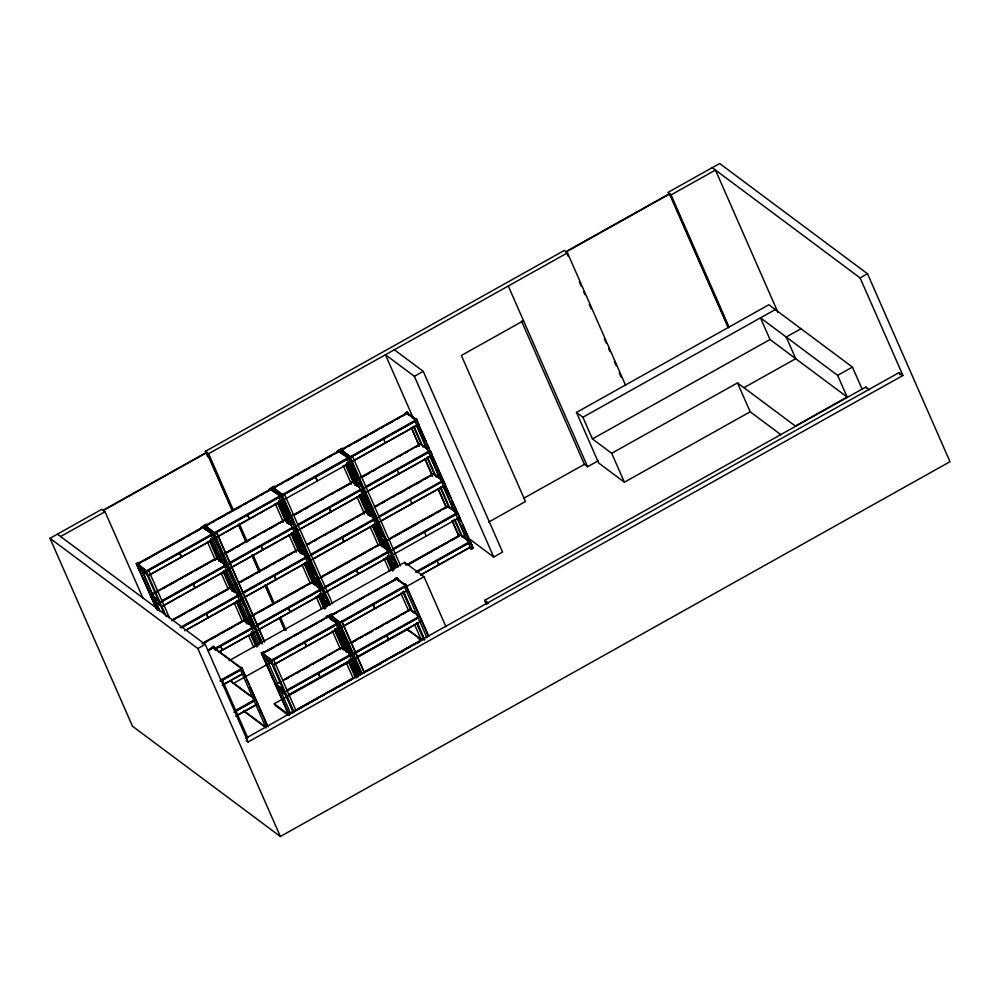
<?xml version="1.0" encoding="UTF-8"?>
<svg xmlns="http://www.w3.org/2000/svg" width="1000" height="1000" viewBox="0 0 1000 1000"><rect width="100%" height="100%" fill="white"/><g stroke="black" fill="none" stroke-linecap="round" stroke-linejoin="round"><path stroke-width="1.5" d="M206.175 529.7L204.3 525.325M272.2 487.388L274.375 486.238L272.3 487.4L274.175 491.688M280.725 495.425L329.062 605.425M340.2 449.387L342.362 448.237L340.288 449.4L342.175 453.688M348.825 457.337L397.062 567.413M416.8 419.363L414.663 420.487L471.2 549.2L473.35 547.913L471.2 549.2M288.45 714.388L261.475 652.825M337.9 622.925L337 622.163L338.888 626.45M406.388 584.963L339.588 622.513L338.65 621.85L361.238 673.312M280.788 495.387L214.112 532.837L213.062 532.25L262.013 643.763M242.413 668.225L241.462 667.5L268.1 726.787M328.562 616.575L261.975 653.838L271.613 661.025L338.212 623.763L328.075 616.388L262.4 653.15L271.675 660.062L337.9 622.837L360.5 674.3M329.875 614.925L331.887 613.8M729.163 327.238L671.062 194.887L667.85 192.5L719.65 163.512L867.5 273.762L950 461.712L280.35 836.488L132.5 726.237L50 538.288L101.8 509.3L105.013 511.7L143.112 598.5M207.887 457.013L205.387 451.325L564.263 250.475L567.475 252.875L625.562 385.213M103.088 510.262L206.675 452.275L232.288 510.625M103.4 510.5L207 452.525L232.6 510.863M565.862 251.675L669.463 193.7L728.175 327.463M60.613 536.538L105.013 511.7M205.387 451.325L208.6 453.713L567.475 252.875M671.062 194.887L715.462 170.05L777.925 312.35M413.562 418.775L385.45 354.738L414.375 376.312L423.25 371.35L502.587 552.062L493.713 557.038L468.4 538.162M523.513 320.7L461.35 355.487L525.45 501.512L488.65 522.1M206.925 530.45L204.175 525.513L206.3 524.2M268.975 489.25L271.038 488.088L273.35 491.538M155.887 607.85L136.425 563.525L138.5 562.375M201.1 527.362L203.175 526.2L205.338 529.738M341.2 453.6L339.05 450.075C334.725 453.375 338.787 448.363 340.087 450.662L341.35 453.512M409.188 415.6L407.212 412.013L404.963 413.237M146.375 570.962L137.363 563.763L203.038 527.013L212.575 534.5L203.038 527.013M213.6 532.275L205.225 525.65L270.9 488.888L280.175 495.812M332.575 603.8L284.25 493.713L282.162 494.875L273.225 487.638L338.913 450.875L348.188 457.8M349.588 456.275L341.225 449.637L406.9 412.887L416.175 419.8L350.062 456.9L349.062 456.238L350.238 456.838M205.987 529.038L204.8 526.337L271.4 489.075L279.825 495.363M272.087 488.675L273.2 491.613M147.15 574.8L138.713 568.513L136.938 564.462L202.175 527.95M204.075 526.875L205.475 529.65M273.988 491.025L272.8 488.325L339.4 451.062M408.088 412.663L407 412.025L408.288 414.938M137.613 564.35L141.637 562.1M144.312 560.6L157.725 553.088M160.4 551.587L184.525 538.088M187.213 536.587L189.887 535.087M192.575 533.587L200.613 529.087M205.475 526.225L209.5 523.975M212.175 522.475L214.862 520.975M217.537 519.475L225.588 514.975M228.263 513.475L230.95 511.975M233.625 510.475L241.675 505.975M244.35 504.475L247.025 502.975M249.713 501.475L257.75 496.975M260.438 495.475L263.113 493.975M265.8 492.475L271.163 489.475L279.275 495.525M273.488 488.212L277.5 485.962M280.188 484.462L282.863 482.962M285.55 481.463L293.587 476.962M296.275 475.462L298.95 473.963M301.625 472.463L309.675 467.962M312.35 466.463L315.038 464.963M317.712 463.462L325.763 458.963M328.438 457.463L331.125 455.962M333.8 454.462L339.162 451.45L347.275 457.512M341.475 450.213L345.5 447.962M348.175 446.463L350.863 444.963M353.537 443.462L361.575 438.963M364.263 437.463L366.938 435.962M369.625 434.462L377.663 429.963M380.35 428.462L383.025 426.962M385.712 425.462L393.75 420.962M396.425 419.462L399.113 417.962M401.788 416.463L407.15 413.462L415.262 419.513M164.65 614.688L145.2 570.363L146.287 571.013L212.938 533.488L212.113 532.7L261.2 643.538M281.087 497.525L279.975 494.588L290.025 517.463M349.087 459.513L347.837 456.65L348.875 457.238M417.088 421.512L415.825 418.65L416.863 419.237M329.387 604.325L281.212 494.15L329.538 604.237M259.188 644.75L210.8 534.612L212.875 533.45M273.225 487.638L282.5 494.55L348.738 457.325L347.837 456.65M264.575 641.812L216.25 531.725L214.062 532.913M279.088 497.137L214.75 533.15L205.225 525.65M347.1 459.125L282.762 495.125L282.5 494.55M148.238 570.513L211.225 535.25M281.038 496.262L214.438 533.538L204.8 526.337M349.038 458.25L282.45 495.525L272.8 488.325M415.087 421.125L350.75 457.137L341.225 449.637M217.875 536.438L280.875 501.188M150.013 574.562L213 539.3M216.213 537.587L282.812 500.312M284.225 499.562L350.812 462.3M353.862 460.438L416.863 425.175M148.35 575.7L214.95 538.425M352.212 461.575L418.812 424.3L417.038 420.25L350.438 457.525L340.8 450.337L407.388 413.062L415.825 419.35M158.15 600.45L150.938 594.688L216.612 557.925L224.725 563.975M222.525 559.738L218.8 556.562L284.475 519.812L291.438 525M290.538 521.725L286.8 518.55L352.475 481.8L359.438 486.987M358.525 483.725L354.787 480.562L420.475 443.8L427.425 448.988M228.525 569.35L161.925 606.613L152.287 599.425L150.512 595.375L217.1 558.112L223.125 562.6M220.15 561.312L218.375 557.263L221.088 555.737M225.162 553.462L284.962 519.987L290.988 524.487M288.15 523.3L286.375 519.25L289.1 517.725M293.175 515.438L352.975 481.975M357.088 479.725L354.363 481.25L357.987 483.95M361.163 477.45L420.962 443.975L426.987 448.475M151.188 595.262L155.213 593.013M163.25 588.513L165.938 587.013M168.612 585.513L176.65 581.013M179.338 579.513L182.013 578.013M184.7 576.512L192.738 572.013M195.425 570.513L208.825 563.013M211.5 561.5L216.863 558.5L222.662 562.825M225.75 553.4L233.8 548.9M236.475 547.4L239.163 545.887M247.2 541.388L249.875 539.888M252.562 538.387L255.238 536.888M263.288 532.388L265.963 530.887M268.65 529.388L276.688 524.888M279.363 523.387L282.05 521.888M293.762 515.375L301.8 510.875M304.475 509.375L307.162 507.875M320.562 500.375L323.25 498.875M331.287 494.375L333.963 492.875M336.65 491.375L351.388 483.125M361.75 477.388L369.787 472.887M372.475 471.388L375.15 469.888M388.55 462.375L391.238 460.875M399.275 456.375L401.962 454.875M404.637 453.375L407.325 451.875M415.363 447.375L418.038 445.875M161.55 600.85L224.55 565.6M229.412 562.737L292.413 527.475M297.413 524.725L360.412 489.462M365.412 486.725L428.4 451.463M161.8 601.425L226.137 565.425M229.662 563.312L294 527.3M297.675 525.3L362.013 489.288M365.662 487.3L430 451.3M160.15 602.562L226.75 565.3M294.613 527.175L228.012 564.45L225.6 562.65M362.612 489.162L296.012 526.438L293.612 524.637M163.575 605.475L227.913 569.475M231.45 567.362L294.438 532.1M299.45 529.35L362.45 494.087M367.438 491.35L430.438 456.087M296.388 531.225L229.788 568.5L226.175 565.8M364.387 493.212L297.8 530.487L294.175 527.788M234.45 588.675L231.875 586.362L235.9 584.113M238.575 582.612L297.55 549.612L305.675 555.662M172.062 619.975L229.688 587.725L237.812 593.775M302.45 550.662L299.887 548.35L303.9 546.1M306.588 544.6L365.562 511.587L373.675 517.65M370.45 512.663L367.875 510.35L371.9 508.1M374.575 506.6L433.55 473.6L441.662 479.65M233.225 591.112L231.45 587.062L236.887 584.012M239.6 582.5L298.05 549.788L304.075 554.288M301.238 553.088L299.45 549.05L304.887 546M307.613 544.475L366.05 511.775L372.075 516.263M171.737 620.612L230.188 587.9M240.175 582.438L242.85 580.938M245.538 579.438L253.575 574.938M256.262 573.438L258.938 571.938M261.625 570.438L269.662 565.938M272.337 564.438L275.025 562.938M277.7 561.438L285.75 556.938M288.425 555.438L291.112 553.938M293.788 552.438L296.462 550.938M372.887 508L367.45 511.05L371.062 513.75M375.6 506.488L434.038 473.775L440.062 478.275M172.312 620.562L174.988 619.062M177.675 617.562L185.712 613.062M188.4 611.562L212.525 598.05M215.2 596.55L217.887 595.05M220.562 593.55L228.6 589.05M308.175 544.425L310.863 542.925M313.538 541.425L316.225 539.925M324.263 535.425L326.938 533.925M329.625 532.425L337.663 527.925M340.35 526.425L343.025 524.925M345.712 523.425L353.75 518.925M356.425 517.425L359.113 515.925M361.788 514.425L364.475 512.925M376.175 506.438L378.85 504.925M381.525 503.425L384.212 501.925M392.25 497.425L394.938 495.925M397.612 494.425L405.662 489.925M408.338 488.425L411.012 486.925M413.7 485.425L421.737 480.925M424.425 479.425L427.1 477.925M429.787 476.425L432.463 474.925M242.488 592.537L305.487 557.275M310.5 554.513L373.5 519.263M378.488 516.525L441.488 481.262M179.988 627.65L238.962 594.637M242.75 593.112L305.75 557.85M310.75 555.1L373.75 519.837M181.588 627.475L237.875 595.975M307.688 556.975L241.088 594.25L238.688 592.45M375.688 518.962L309.1 556.237L305.487 553.538M181.388 627.8L239.825 595.1M244.525 597.163L308.863 561.15M312.525 559.15L376.863 523.138M184.7 630.775L241 599.263M309.462 561.025L242.875 598.3L239.25 595.6M377.475 523.013L310.875 560.288L307.262 557.587M380.525 521.15L444.862 485.138M185.875 630.325L241.6 599.138M780.962 434.762L750.188 411.812L624.4 482.212L598.688 463.038L576.475 412.438L768.863 304.762L852.425 367.088L862.3 389.575M576.475 412.438L582.9 417.238L775.288 309.562M249.825 621.925L246.088 618.75L250.113 616.5M252.8 615L311.775 581.987L319.887 588.038M317.825 583.9L314.1 580.737L318.113 578.488M320.8 576.987L379.775 543.975L387.887 550.025M202.35 643.363L243.912 620.112L252.025 626.163M385.825 545.913L382.088 542.737L386.112 540.487M388.787 538.987L447.762 505.975L455.887 512.038M249.737 617.163L305.462 585.975M308.188 584.45L312.262 582.175L318.288 586.663M317.75 579.15L373.475 547.962M376.188 546.438L380.262 544.15M202.262 643.863L244.4 620.288L250.425 624.775M246.35 619.325L250.362 617.075M253.05 615.575L255.725 614.075M258.412 612.575L282.538 599.075M285.212 597.575L287.9 596.075M290.575 594.575L298.625 590.075M301.3 588.575L303.988 587.075M306.663 585.575L312.025 582.562L317.825 586.888M385.737 541.15L441.463 509.963M444.175 508.438L448.263 506.163L454.288 510.65M205.287 642.438L207.975 640.938M210.65 639.438L218.688 634.938M221.375 633.438L224.05 631.938M226.737 630.438L234.775 625.938M237.463 624.438L240.138 622.938M314.35 581.312L318.375 579.062M321.05 577.562L323.738 576.062M326.413 574.562L350.538 561.062M353.225 559.562L355.9 558.062M358.587 556.562L366.625 552.05M369.3 550.55L371.987 549.05M374.663 547.55L380.025 544.55L385.825 548.875M382.337 543.312L386.362 541.062M389.05 539.562L391.725 538.062M394.4 536.562L418.537 523.062M421.213 521.562L423.888 520.062M426.575 518.562L434.613 514.062M437.3 512.562L439.975 511.062M442.663 509.562L448.025 506.562L453.812 510.875M50 538.288L197.85 648.538L205.25 644.4L248.088 741.988L902.938 375.487L860.1 277.9L712.25 167.65M860.1 277.9L867.5 273.762M211.262 647.537L213.325 646.375L215.487 649.912M207.9 650.125L213.238 647.138L242.6 668.938L220.413 681.363M208.45 650.288L213.675 647.362M214.225 647.05L215.637 649.825M208.15 650.7L213.5 647.712L239.537 667.138M256.712 624.913L319.7 589.663M324.712 586.9L387.713 551.638M392.7 548.9L455.7 513.65M214.312 648.775L251.838 627.775M256.962 625.487L319.962 590.237M324.963 587.475L387.962 552.225M392.962 549.487L455.95 514.225M214.562 649.362L252.1 628.35M255.312 626.638L321.9 589.362M323.312 588.612L389.913 551.35M391.3 550.625L457.9 513.35L459.675 517.4L393.088 554.663L389.462 551.975M214.625 649.538L254.037 627.475M592.425 438.925L770.013 339.525L847.15 397.05L795.35 426.037L737.5 382.9L611.7 453.3L592.425 438.925L582.9 417.238M258.738 629.538L323.075 593.538M326.75 591.525L391.075 555.525M219.025 651.9L253.875 632.4M323.675 593.413L257.087 630.675L253.475 627.987M391.688 555.4L325.087 592.663L321.475 589.975M219.125 652.062L255.812 631.525M801 328.738L786.2 337.013L795.725 358.7L743.925 387.688M229.188 660.6L404.725 562.35L424.012 576.737L445.975 626.775M523.587 498.35L584.4 464.325L587.612 466.725L598.375 460.7M406.788 564.763L460.4 534.763L467.362 539.95M407.887 564.6L460.887 534.938L466.912 539.438M408.375 564.6L432.5 551.087M435.188 549.587L437.863 548.088M440.55 546.587L448.587 542.087M451.275 540.588L459.312 536.087M462.062 536.987L464.775 535.462L457.287 518.387M289.2 715.138L261.35 653.012L263.475 651.7M262.213 653.662L289.35 715.062M328.312 615.5L326.075 616.7L328.212 615.588L330.513 619.025M341.825 621.325L364.363 672.738L341.825 621.325L339.738 622.487L330.812 615.237L396.488 578.488L405.763 585.4M266.675 651.475L274.713 646.975M277.4 645.475L280.075 643.975M282.762 642.475L290.8 637.975M293.475 636.475L301.525 631.975M304.2 630.475L306.887 628.975M309.562 627.475L317.613 622.975M320.288 621.475L322.962 619.963M325.65 618.462L328.325 616.962L341.8 627.175L408.4 589.9M330.375 615.938L396.975 578.663L406.613 585.85L340.025 623.125L330.375 615.938L332.163 619.987M397.675 578.263L396.488 577.663L398.925 581.125M331.062 615.825L337.762 612.075M340.438 610.575L353.85 603.062M356.525 601.562L364.575 597.062M367.25 595.562L369.925 594.062M372.612 592.562L380.65 588.062M383.338 586.562L396.737 579.062L403.7 584.25M220.075 680.487L241.762 668.413M242.362 668.175L240.3 669.338L266.087 728M222 680.2L240.688 669.737M416.062 571.688L468.338 542.425M416.312 572.263L469.925 542.25M416.175 572.55L470.538 542.125L472.312 546.175L420.662 575.087M223.775 684.25L242.463 673.787M222.188 685.413L244.387 672.987M420.775 574.812L470.363 547.05M293.463 712.65L270.238 659.75L271.137 660.413M406.45 584.85L405.412 584.263L428.913 636.4M426.9 637.6L404.237 586.087L406.312 584.925M262.4 653.15L271.925 660.638L336.262 624.637M404.675 586.725L340.337 622.737L330.812 615.237M233.5 683.363L270.238 662.8M406.325 586.638L424.012 576.737M275.05 663.938L338.038 628.688M339.988 627.812L273.387 665.075L263.75 657.887L261.975 653.838M343.45 626.038L406.45 590.775M284.337 690.7L276.225 684.638L279.988 681.812M282.675 680.312L341.65 647.312L349.762 653.363M353.562 658.725L286.962 696L277.325 688.812L275.55 684.762L280.975 681.712M283.7 680.2L342.137 647.487M346.95 648.462L344.375 646.162L410.05 609.4L417.013 614.587M285.613 679.388L288.288 677.887M296.325 673.388L299.012 671.888M301.688 670.387L309.738 665.888M312.413 664.388L315.1 662.887M317.775 661.388L325.812 656.888M328.5 655.387L331.175 653.888M339.225 649.388L341.9 647.887L347.7 652.212M352.113 642.288L372.488 630.875M375.213 629.362L410.55 609.587L415.363 613.175M352.675 642.237L356.7 639.987M359.375 638.488L362.062 636.987M364.738 635.487L372.775 630.988M375.462 629.487L383.5 624.987M386.188 623.488L388.862 621.987M391.55 620.487L399.588 615.988M402.262 614.487L404.95 612.987M407.625 611.487L410.312 609.987L414.95 613.438M235.325 710.537L254 700.075M235.575 711.112L254.262 700.662M233.975 712.275L256.175 699.85M770.013 339.525L760.487 317.838L837.625 375.363L852.425 367.088M237.35 715.163L256.038 704.7M235.75 716.325L257.95 703.9M286.588 690.238L350.925 654.225M355 652.325L417.987 617.075M286.837 690.812L349.837 655.55M285.188 691.95L351.788 654.675M355.25 652.9L418.25 617.65M420.188 616.775L353.6 654.05L349.975 651.35M288.612 694.862L351.613 659.6M357.025 656.95L420.025 621.7M421.962 620.825L355.375 658.088L351.75 655.4M486.587 604.587L484.712 600.325L865.788 387.05L869.463 389.787M245.588 738.35L899.075 372.612L902.938 375.487M350.25 661.35L274.288 703.7L288.625 714.55L353.862 678.05M361.475 673.713L357.713 676.538M364.162 672.212L423.137 639.2L423.387 639.775M291.988 712.938L289.3 714.438L289.05 713.863L354.725 677.1L354.988 677.688M302.712 706.938L296.012 710.688L273.425 659.225L271.238 660.413M305.387 705.438L308.075 703.938M310.75 702.438L318.788 697.938M321.475 696.438L324.15 694.938M332.2 690.438L334.875 688.938M337.562 687.438L345.6 682.938M348.275 681.438L350.962 679.938M363.825 672.85L370.625 669.05M373.338 667.525L381.5 662.962M384.212 661.438L386.938 659.912M389.65 658.4L404.6 650.025M407.325 648.512L410.037 646.988M412.75 645.462L415.475 643.95M418.188 642.425L420.913 640.9M368.438 670.537L371.112 669.038M373.8 667.537L381.838 663.037M400.6 652.537L403.288 651.025M416.688 643.525L419.375 642.025M352.962 659.837L407.688 629.325L422.025 640.175L407.212 629.575M288.625 714.55L318.463 697.913M321.175 696.4L323.888 694.887M326.6 693.375L361.875 673.713M364.588 672.2L379.513 663.888M382.225 662.362L418.85 641.95M203.05 526.188L204.225 526.788M213.2 646.375L214.375 646.963M271.363 660.375L293.875 711.812M350.112 456.887L398.438 566.912M339.65 622.513L362.287 673.9M213.938 532.9L213.062 532.25M328.363 615.513L329.263 616.175M394.325 349.775L423.25 371.35M415.825 418.65L473.212 548L472.312 547.325M426.525 448.7L420.475 443.8M434.963 475.037L439.6 478.5M466.45 539.663L460.4 534.763M352.238 455.712L400.562 565.8M472.463 547.25L473.325 547.888M340.175 449.5L343.075 454.363M348.6 458.875L351.012 460.675M346.725 458.525L395.05 568.612M354.787 480.562L362.912 486.613M361.6 486.637L364.012 488.438L430.6 451.175L432.375 455.213L365.788 492.488L362.175 489.787M358.525 486.7L352.475 481.8M367.875 510.35L370.188 512.087M373.675 514.675L375.988 516.413M373.925 515.25L376.238 516.987M373.475 515.538L377.088 518.237L443.688 480.962L445.462 485.012L378.862 522.288L375.25 519.587M484.712 600.325L488.387 603.062M366.975 513.038L371.613 516.5M485.35 601.763L487.8 603.6M382.088 542.737L385.562 545.325M387.887 547.062L390.2 548.787M388.137 547.638L390.462 549.362M381.662 543.425L386.488 547.025M272.3 487.4L275.075 492.362M272.175 487.5L274.938 492.438M281.062 494.237L282.162 494.875L330.438 604.913M394.55 578.837L396.625 577.675L397.875 580.538M279.837 494.663L280.863 495.25M280.613 496.875L283.012 498.663M278.725 496.538L327.05 606.625M286.8 518.55L294.913 524.6M286.375 519.25L289.988 521.938M290.525 524.712L284.475 519.812M299.887 548.35L302.2 550.075M305.675 552.675L308 554.4M305.938 553.25L308.25 554.987M299.45 549.05L303.075 551.737M298.962 551.05L303.6 554.513M314.1 580.737L317.575 583.325M319.9 585.062L322.212 586.788M320.15 585.638L322.463 587.362M318.488 585.025L313.675 581.425L314.85 584.125M329.75 615.112L332.512 620.05M337 622.163L337.9 622.837M338.638 624.188L340.95 625.925M204.288 525.413L207.075 530.375M335.9 624.038L358.488 675.512M204.737 528.088L213.175 534.375L146.575 571.65L136.938 564.462M344.375 646.162L352.5 652.212M350.425 651.062L352.75 652.788M347.562 649.55L343.95 646.85L345.138 649.55M218.8 556.562L226.912 562.625M218.375 557.263L221.988 559.963M231.875 586.362L234.2 588.1M237.675 590.688L240 592.413M237.925 591.263L240.25 593M231.45 587.062L235.062 589.75M235.738 592.625L229.688 587.725M246.088 618.75L249.575 621.337M252.138 623.65L254.462 625.375M250.487 623.038L245.662 619.438L246.85 622.137M248.8 624.15L243.912 620.112M261.462 652.913L262.362 653.575M148.387 569.85L169.725 618.45M264.425 657.775L271.388 662.962M137.363 563.763L146.888 571.263M136.425 563.525L157.413 609.95M136.312 563.638L157.262 610.037M139.388 568.387L144.025 571.85M275.975 684.062L284.088 690.113M275.55 684.762L283.988 691.05M279.163 689.562L284.962 693.875M150.938 594.688L159.05 600.737M150.512 595.375L158.95 601.675M152.963 599.312L155.287 601.038M157.6 602.775L159.925 604.5M57.4 534.15L205.25 644.4M230.538 680.837L254.1 698.413M230.787 681.413L250.637 696.213M222.013 679.325L247.812 737.987M243.612 710.625L265.938 727.275M245.113 712.138L264.95 726.938M246.15 740.55L248.088 741.988M417.875 638L420.275 639.812M288.062 715.1L274.925 705.15L274.288 703.7M899.075 372.612L900.025 374.787M865.788 387.05L866.425 388.5M837.625 375.363L847.15 397.05M728.5 327.7L669.788 193.938L566.188 251.912L568.062 256.175M737.5 382.9L750.188 411.812M579.312 281.8L581.188 286.062M583.675 291.75L584.925 294.6M589.3 304.562L591.175 308.825M604.288 338.713L606.163 342.987M608.663 348.675L609.913 351.525M614.288 361.488L616.163 365.75M619.288 372.863L621.163 377.137M611.7 453.3L624.4 482.212M508.275 286L587.612 466.725M521.538 321.138L584.4 464.325M414.375 376.312L493.713 557.038M415.975 418.575L426.012 441.45M427.275 444.3L429.15 448.6M430.412 451.45L451.125 498.638M452.375 501.488L458.025 514.362M459.275 517.225L461.163 521.512L459.762 518.737M471.838 545.812L462.425 524.375L464.15 528.737M418.338 424.375L422.1 432.95M423.363 435.812L425.875 441.525M430.262 451.538L432.15 455.825M433.4 458.688L435.913 464.4M437.8 468.688L439.05 471.55M440.3 474.412L444.075 482.987M445.325 485.85L449.087 494.425M452.225 501.575L454.113 505.863M455.363 508.725L457.875 514.45M465.412 531.6L469.175 540.175M416.688 425.9L426.675 448.663M430.425 457.2L439.8 478.55M442.912 485.662L453.537 509.85M414.363 426.962L423 447.062M427.537 456.987L436.175 477.088M440.725 487.013L449.988 508.537M455.15 519.888L462.537 537.125M413.312 426.375L421.475 444.963M427.125 457.825L434.65 474.988M440.3 487.85L449.087 507.863M454.113 519.3L461.012 535.025M425.05 458.988L432.575 476.138M438.225 489.012L446.388 507.6M458.938 536.188L452.038 520.462L458.875 536.138M424.988 458.938L432.512 476.087M438.162 488.963L446.325 507.55M383.587 438.75L385.213 442.887M397.163 469.675L398.787 473.8M410.238 499.475L411.875 503.6M424.462 531.85L426.087 535.988M437.088 560.638L438.725 564.763M404.725 562.35L405.988 565.212M349.212 456.163L397.537 566.25M405.562 584.175L428.15 635.65M349.062 456.238L397.388 566.325M347.987 456.562L358.025 479.438M359.288 482.3L361.163 486.587M362.425 489.45L383.125 536.625M384.387 539.487L390.037 552.362M391.287 555.212L393.175 559.513M394.425 562.362L396.312 566.65M350.35 462.362L354.113 470.95M355.363 473.812L357.875 479.525M362.275 489.538L364.15 493.825M365.412 496.688L367.925 502.4M369.8 506.688L371.062 509.55M372.312 512.413L376.075 520.988M377.337 523.85L381.1 532.425M384.237 539.575L386.125 543.862M387.375 546.725L389.888 552.438M391.775 556.725L393.025 559.587M394.275 562.45L396.163 566.737M349.2 463.925L356.8 481.125M362.375 493.95L369.35 509.725M375.562 523.962L383.787 542.6M389.988 556.85L395.075 568.337M403.325 591.138L412.1 611.15M417.125 622.587L424.663 639.75M346.838 462.938L356.875 485.812M360.637 494.387L370.062 515.837M373.825 524.412L383.862 547.288M387.625 555.875L393.913 570.163M397.525 578.35L398.775 581.213M403.8 592.65L411.962 611.237M416.975 622.675L424.513 639.825M341.037 450.15L342.925 454.45M346.688 463.025L356.725 485.9M360.5 494.475L369.913 515.925M373.675 524.5L383.713 547.375M387.488 555.95L393.125 568.825M347.188 465.125L356.15 485.3M360.375 495.15L369.162 515.163M373.55 525.175L382.962 546.625M387.362 556.625L393.013 569.5M402.9 591.975L411.062 610.562M416.7 623.425L423.612 639.15M346.375 464.95L355.15 484.975M359.55 494.975L368.338 515M372.725 525L382.137 546.45M387.163 557.888L392.812 570.75M346.225 465.037L355.012 485.05M359.4 495.062L368.188 515.075M372.575 525.087L382 546.538M387.013 557.975L392.663 570.837M339.05 450.075L340.3 452.925M345.325 464.363L353.475 482.95M359.125 495.825L366.662 512.975M372.312 525.85L381.1 545.862M386.112 557.3L391.763 570.163M400.763 593.088L408.363 610.288M414.575 624.538L421.538 640.312M343.188 465.475L351.413 484.113M356.987 496.938L364.588 514.138M370.175 526.962L378.4 545.588M383.975 558.413L389.688 571.325M407.688 629.325L408.325 630.763M373.175 604.362L374.95 608.413M386.75 635.275L388.525 639.325M373.025 604.438L374.8 608.488M386.6 635.363L388.375 639.412M315.6 476.75L317.375 480.8M329.175 507.675L330.95 511.712M342.25 537.463L344.025 541.512M356.463 569.85L358.237 573.9M315.45 476.838L317.225 480.887M329.025 507.75L330.8 511.8M342.1 537.55L343.875 541.6M356.312 569.938L358.1 573.975M337.15 622.075L339.038 626.362M340.288 629.225L342.175 633.513M343.425 636.375L360.375 674.975M340.775 630.737L342.025 633.6M343.288 636.462L345.163 640.75M346.425 643.612L350.188 652.188M353.325 659.338L357.088 667.913M358.35 670.775L360.225 675.062M291.275 520.312L293.163 524.6M294.413 527.463L315.125 574.65M316.388 577.5L322.025 590.375M323.288 593.237L325.163 597.525M326.425 600.375L328.3 604.675M282.337 500.387L286.112 508.963M287.362 511.825L289.875 517.537M294.262 527.55L296.15 531.838M297.4 534.7L299.913 540.413M301.8 544.7L303.05 547.562M304.312 550.425L308.075 559M309.325 561.862L313.1 570.438M316.238 577.587L318.113 581.875M319.375 584.738L321.887 590.45M323.762 594.75L325.025 597.6M326.275 600.462L328.162 604.75M338.85 629.575L345.75 645.3M338.162 628.1L345.688 645.25M281.212 501.912L288.8 519.125M294.387 531.938L301.35 547.712M307.562 561.962L315.788 580.6M322 594.85L327.088 606.337M332.663 619.963L329.875 615L332.388 620.725M336.425 628.538L346.463 651.425M350.225 660L357.762 677.15M336.275 628.625L346.312 651.5M350.087 660.075L356.987 675.812M336.15 629.3L346.188 652.175M349.325 659.325L356.863 676.488M278.85 500.938L288.888 523.812M292.65 532.388L302.062 553.837M305.837 562.413L315.875 585.288M319.637 593.862L325.913 608.162M278.7 501.025L288.738 523.9M292.5 532.475L301.913 553.913M305.688 562.5L315.725 585.375M319.488 593.95L325.138 606.812M334.913 629.038L343.7 649.05M348.713 660.487L356.25 677.65M329.113 616.25L330.375 619.113M334.762 629.125L343.55 649.137M348.575 660.575L356.1 677.738M279.2 503.125L287.987 523.138M292.375 533.15L301.163 553.162M305.562 563.175L314.975 584.612M319.363 594.625L325.012 607.5M334.487 629.875L343.275 649.9M348.3 661.338L355.2 677.062M278.363 502.975L287.15 522.987M291.55 533L300.325 553.013M304.725 563.013L314.137 584.462L304.575 563.1M319.163 595.9L324.812 608.775M278.212 503.05L287 523.075M291.4 533.075L300.188 553.088M319.012 595.988L324.663 608.85M271.038 488.088L272.3 490.95M277.312 502.388L285.475 520.962M291.125 533.837L298.65 550.988M304.3 563.862L313.087 583.875M318.113 595.312L323.762 608.175M332.35 630.988L340.575 649.625M346.163 662.45L353.125 678.225M275.175 503.5L283.4 522.125M288.988 534.95L296.588 552.15M302.162 564.975L310.387 583.6M315.975 596.425L321.688 609.338M304.762 642.262L306.55 646.312M318.337 673.188L320.112 677.225M304.625 642.35L306.4 646.4M318.188 673.263L319.962 677.312M247.587 514.763L249.375 518.812M261.163 545.688L262.938 549.738M274.25 575.487L276.025 579.525M288.463 607.863L290.238 611.912M247.45 514.85L249.225 518.9M261.012 545.763L262.8 549.812M274.1 575.562L275.875 579.612M288.312 607.95L290.087 612M208.6 453.713L233.588 510.637M239.213 523.45L247.325 541.95M252.95 554.75L260.45 571.825M266.075 584.637L274.188 603.138M280.438 617.362L286.062 630.175M238.85 525.087L246.35 542.175M251.975 554.975L259.462 572.05M265.087 584.862L273.212 603.362M279.45 617.587L285.075 630.4M238.538 524.85L246.025 541.925M252.275 556.163L259.15 571.812M265.387 586.038L272.887 603.125M279.762 618.775L284.75 630.163M216.188 531.675L264.513 641.762M270.387 659.663L293.6 712.562M214.112 532.837L262.438 642.925M213.212 532.163L262.162 643.688M212.113 532.7L218.875 548.513M220.275 551.287L222.162 555.575M223.412 558.438L244.125 605.612M245.375 608.475L254.025 628.575M255.425 631.35L260.3 642.875M266.613 658.85L277.35 683.2M279.788 688.875L290.525 713.225M210.837 538.95L220.888 561.825M224.65 570.4L234.062 591.85M237.825 600.425L247.875 623.3M251.637 631.888L257.913 646.175M210.688 539.038L220.738 561.912M224.5 570.487L233.912 591.938M237.675 600.513L247.725 623.387M251.488 631.962L257.137 644.837M211.2 541.138L219.988 561.15M224.375 571.163L233.162 591.175M237.55 601.188L246.975 622.638M251.363 632.638L257.013 645.512M210.5 541.087L219.288 561.1M223.688 571.112L232.463 591.125M236.863 601.138L246.9 624.012M251.3 634.025L256.312 645.462M210.35 541.175L219.137 561.188M223.538 571.2L232.325 591.213M236.713 601.213L246.125 622.663M251.15 634.1L256.8 646.975M209.45 540.5L217.613 559.087M223.263 571.95L230.787 589.113M236.438 601.975L245.225 621.987M250.875 634.862L255.9 646.3M207.312 541.613L215.475 560.2M221.125 573.062L228.088 588.837M234.3 603.088L242.525 621.725M248.738 635.975L253.825 647.463M241.612 667.412L246.012 677.425L243.35 671.787M247.262 680.288L249.15 684.575M250.4 687.438L267.35 726.038M250.25 687.513L252.138 691.812M253.388 694.663L255.9 700.387M257.787 704.675L259.037 707.537M260.3 710.387L262.175 714.688M265.312 721.825L267.2 726.125M179.725 552.888L181.513 556.938M193.3 583.8L195.075 587.85M206.388 613.6L208.162 617.65M220.6 645.987L222.375 650.025M179.587 552.962L181.363 557.013M193.15 583.888L194.938 587.938M206.238 613.688L208.012 617.725M220.45 646.062L222.225 650.113M197.85 648.538L280.35 836.488M146.25 570.962L166.325 616.712M142.262 570.95L152.312 593.825M155.45 600.975L159.838 610.975L155.387 600.925M142.2 570.9L152.875 595.2M419.4 446.112L411.238 427.525L419.338 446.075M358.3 673.888L352.025 659.6L358.237 673.85"/></g></svg>
